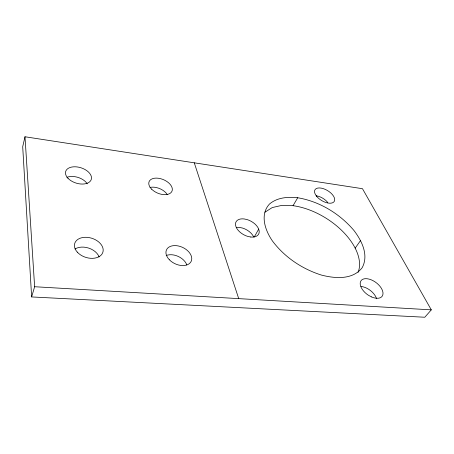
<?xml version="1.0" encoding="UTF-8"?>
<svg xmlns="http://www.w3.org/2000/svg" width="454" height="454" viewBox="0 0 454 454"><rect width="100%" height="100%" fill="white"/><g stroke="black" fill="none" stroke-linecap="round" stroke-linejoin="round"><path stroke-width="0.68" d="M24.998 136.762L22.7 146.721L31.632 296.939L424.796 317.238L431.3 309.855L362.474 188.705L24.998 136.762L34.629 286.729L31.632 296.939M254.291 236.937L258.689 229.122M264.92 212.217L272.258 207.557L281.855 205.373L293.034 205.696L297.728 197.745C319.616 201.451 339.615 213.613 353.927 230.445C361.753 240.705 369.011 255.069 362.173 267.712C352.542 280.129 334.853 278.546 321.267 275.033C302.024 268.893 284.55 257.18 272.411 240.938C265.159 230.428 259.575 214.685 269.511 204.005C277.349 197.388 287.944 196.69 297.728 197.745M355.17 248.145L360.578 240.484M34.629 286.729L431.3 309.855M194.272 162.816L238.713 298.624M66.937 177.31A13.245 8.081 17 0 1 87.264 183.836M236.721 227.403A12.723 7.735 28.7 0 1 239.513 227.426L242.515 228.05A12.723 7.735 28.7 0 1 253.707 236.954M316.177 195.77A11.151 5.857 31.2 0 1 327.794 202.512M166.192 255.534A13.45 9.063 24.9 0 1 186.804 264.915M293.034 205.696A55.848 31.956 32.3 0 1 343.258 231.983A55.848 31.956 32.3 0 1 358.087 272.343M149.996 187.434A12.264 7.395 22.5 0 1 167.344 194.641M75.012 248.979A14.551 10.062 17 0 1 88.791 248.128A14.551 10.062 17 0 1 99.097 256.947M360.998 286.468A12.967 7.451 36.8 0 1 376.582 298.766M250.818 237.028L247.714 236.398A12.865 7.673 28.7 0 1 235.62 225.519A12.865 7.673 28.7 0 1 244.076 218.936L247.095 219.577A12.865 7.673 28.7 0 1 259.075 230.394A12.865 7.673 28.7 0 1 250.818 237.028M371.389 296.876L368.398 295.248A13.109 7.389 36.6 0 1 363.013 279.187A13.109 7.389 36.6 0 1 382.035 289.538A13.109 7.389 36.6 0 1 371.389 296.876M316.523 196.162L315.229 194.153A11.259 5.794 31.1 0 1 325.234 189.38A11.259 5.794 31.1 0 1 333.503 202.246A11.259 5.794 31.1 0 1 316.523 196.162M67.986 178.28A13.404 8.03 17.3 0 0 90.408 181.055A13.404 8.03 17.3 0 0 77.084 166.93A13.404 8.03 17.3 0 0 67.986 178.28M169.353 259.75A13.614 9.012 25 0 0 191.174 261.362A13.614 9.012 25 0 0 176.01 245.631A13.614 9.012 25 0 0 169.353 259.75M77.311 252.14A14.744 10.022 17.4 0 0 102.048 253.968A14.744 10.022 17.4 0 0 87.072 237.34A14.744 10.022 17.4 0 0 77.311 252.14M151.704 189.233A12.406 7.338 22.6 0 0 171.726 191.713A12.406 7.338 22.6 0 0 158.23 178.229A12.406 7.338 22.6 0 0 151.704 189.233"/></g></svg>
